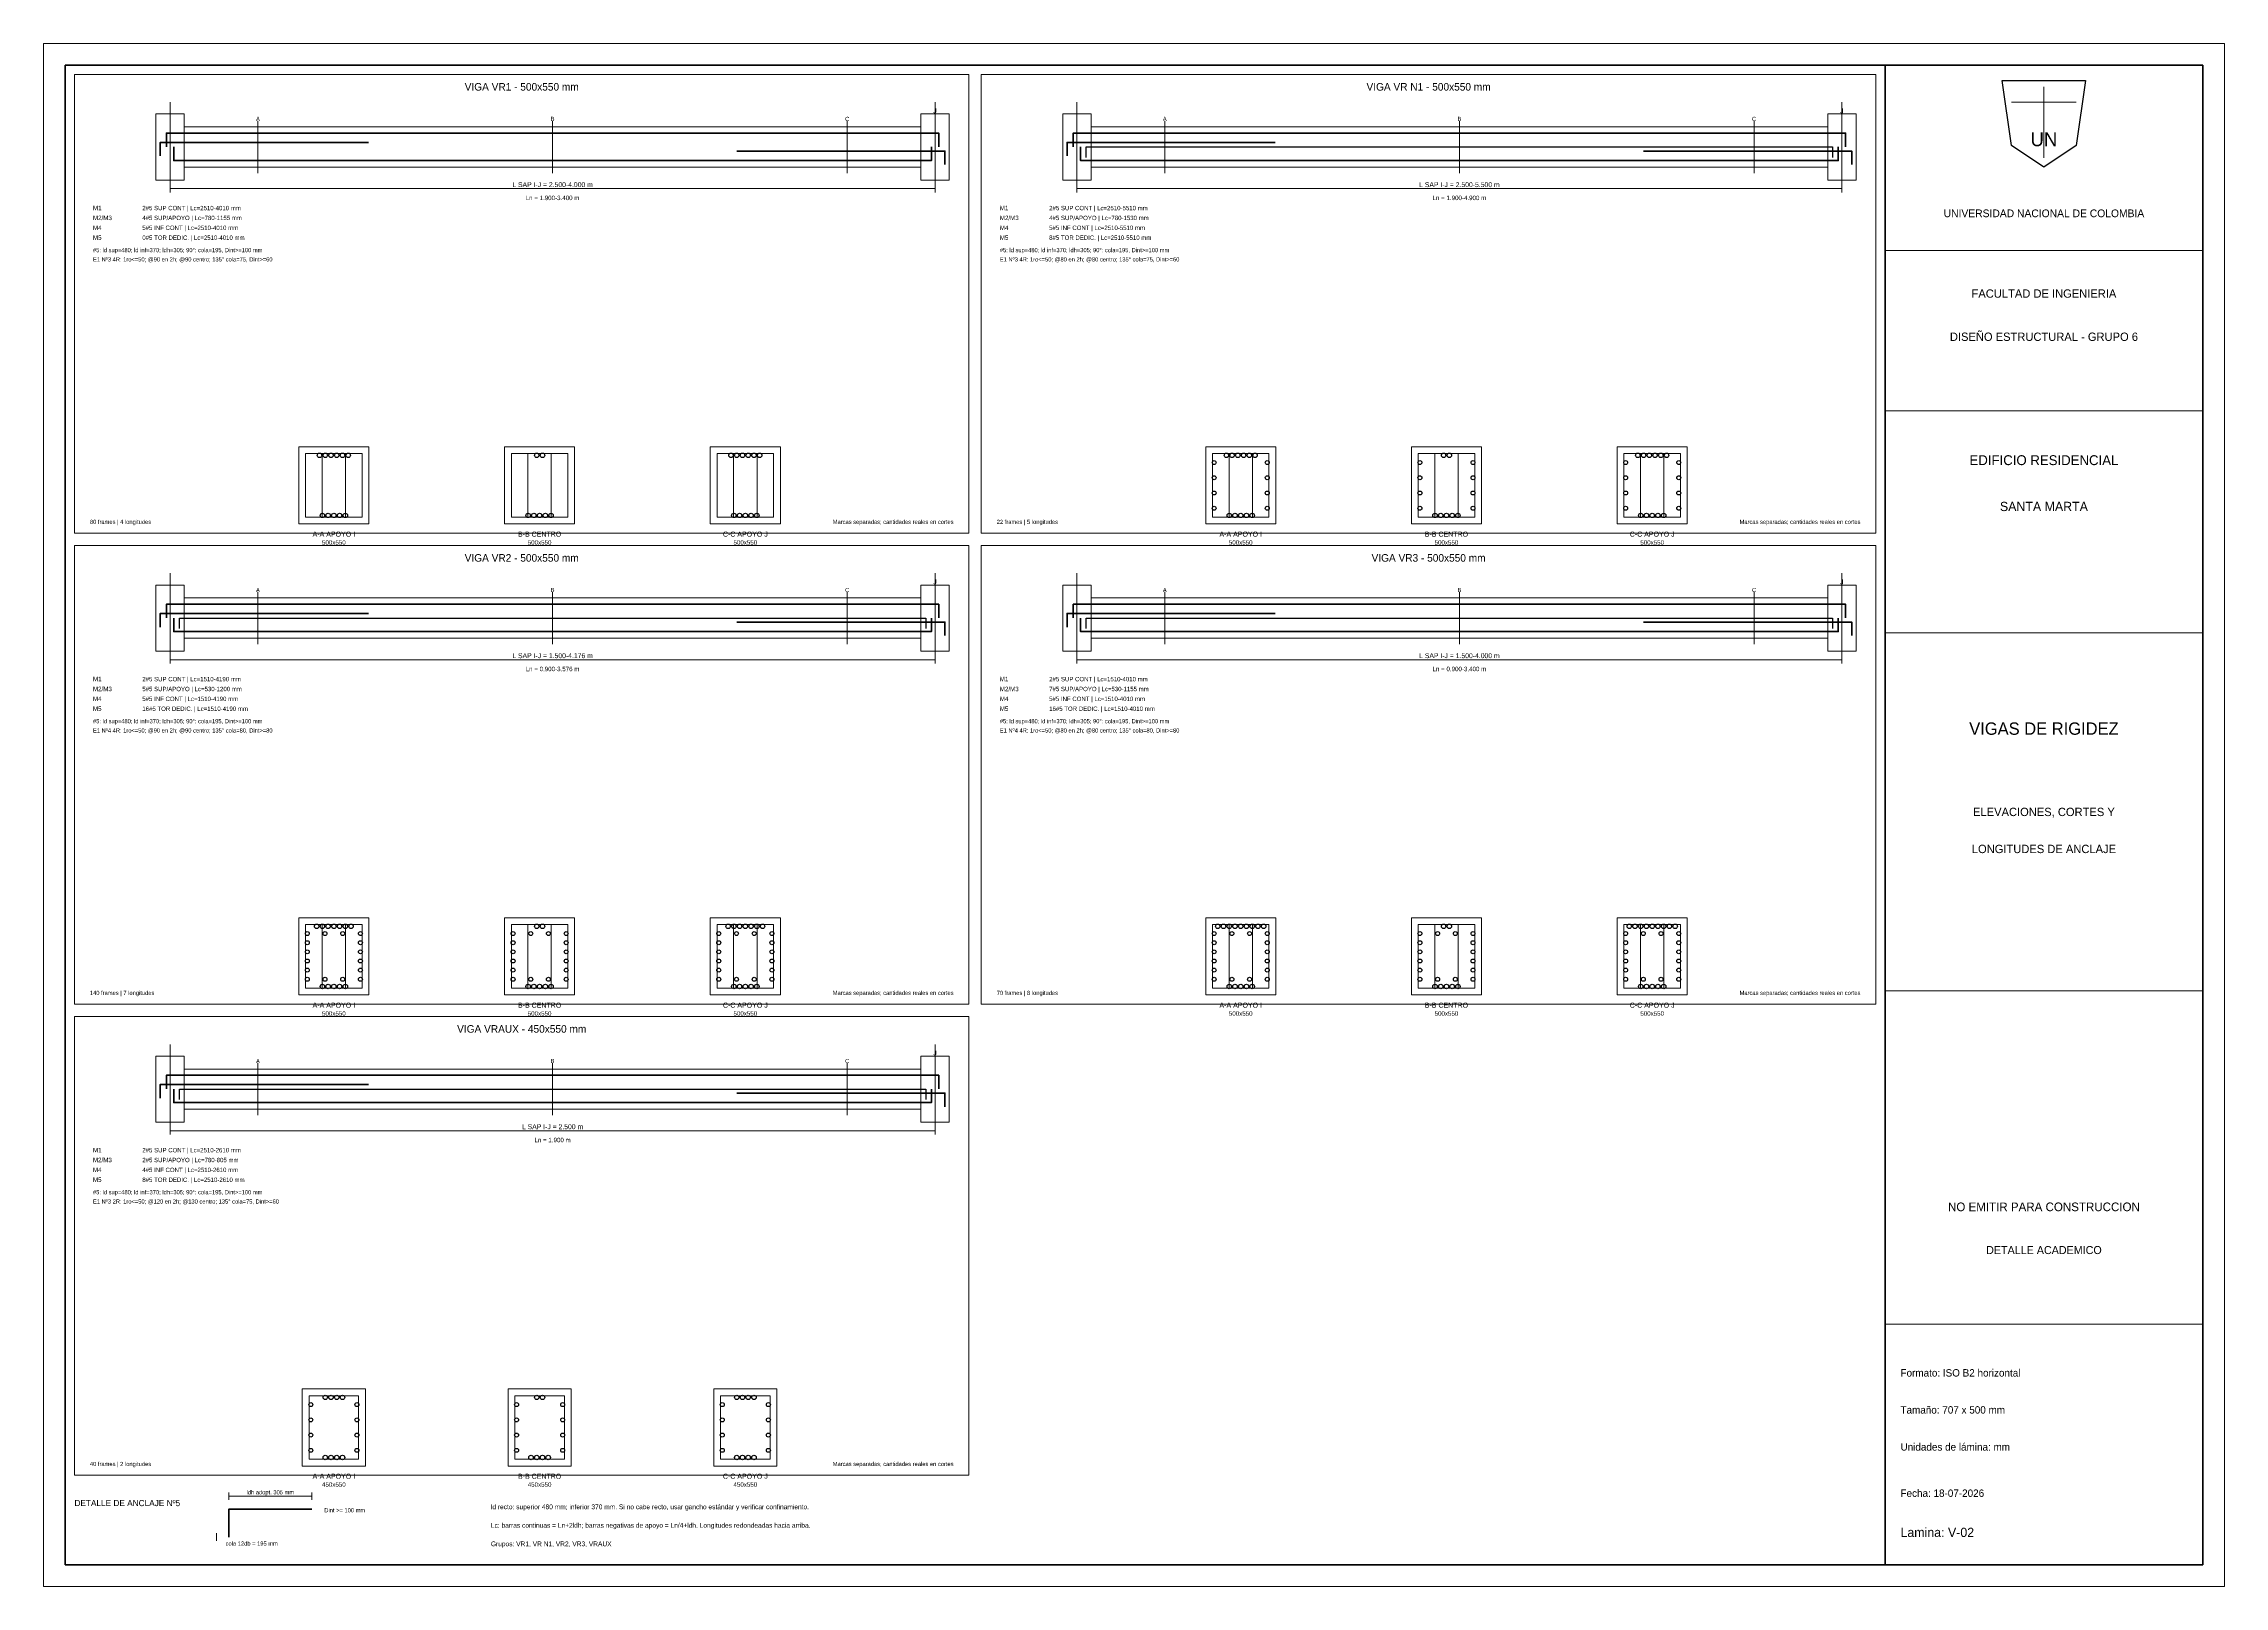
# Paper-space layout 'B2_HORIZONTAL' of a CAD drawing. Header units: millimetres. Extents: x 0 to 707, y 0 to 500.
# The model-space entities are those that its viewports show. They can reach past a viewport. Long polylines and large blocks are cut down to what shows.
import ezdxf
from ezdxf.enums import TextEntityAlignment as Align

# ---------------------------------------------------------------- set-up
doc = ezdxf.new("R2010")
doc.units = ezdxf.units.MM
for name, color, linetype in [('ALERTA', 1, 'Continuous'), ('APOYOS', 4, 'Continuous'), ('CONTORNO', 7, 'Continuous'), ('CORTE', 7, 'Continuous'), ('COTAS', 3, 'Continuous'), ('EJES', 8, 'Continuous'), ('ESTRIBOS', 7, 'Continuous'), ('GUIA', 9, 'Continuous'), ('M1_SUP_CONT', 5, 'Continuous'), ('M2_SUP_IZQ', 2, 'Continuous'), ('M3_SUP_DER', 2, 'Continuous'), ('M4_INF_CONT', 1, 'Continuous'), ('M5_TORSION', 30, 'Continuous'), ('MARCO', 7, 'Continuous'), ('ROTULO', 7, 'Continuous'), ('TEXTO', 7, 'Continuous'), ('TITULO', 6, 'Continuous')]:
    doc.layers.add(name, color=color, linetype=linetype)

msp = doc.modelspace()

# ---------------------------------------------------------------- linework, layer by layer
at = {"layer": 'APOYOS', "color": 4, "lineweight": 18}
for points in [[(36.4, 455.8), (45.6, 455.8), (45.6, 477.2), (36.4, 477.2)], [(284.4, 455.8), (293.6, 455.8), (293.6, 477.2), (284.4, 477.2)], [(330.4, 455.8), (339.6, 455.8), (339.6, 477.2), (330.4, 477.2)], [(578.4, 455.8), (587.6, 455.8), (587.6, 477.2), (578.4, 477.2)], [(36.4, 303.13), (45.6, 303.13), (45.6, 324.53), (36.4, 324.53)], [(284.4, 303.13), (293.6, 303.13), (293.6, 324.53), (284.4, 324.53)], [(330.4, 303.13), (339.6, 303.13), (339.6, 324.53), (330.4, 324.53)], [(578.4, 303.13), (587.6, 303.13), (587.6, 324.53), (578.4, 324.53)], [(36.4, 150.47), (45.6, 150.47), (45.6, 171.87), (36.4, 171.87)], [(284.4, 150.47), (293.6, 150.47), (293.6, 171.87), (284.4, 171.87)]]:
    msp.add_lwpolyline(points, close=True, dxfattribs=at)
at = {"layer": 'CONTORNO', "color": 7, "lineweight": 18}
for points in [[(45.6, 460), (284.4, 460), (284.4, 473), (45.6, 473)], [(339.6, 460), (578.4, 460), (578.4, 473), (339.6, 473)], [(45.6, 307.33), (284.4, 307.33), (284.4, 320.33), (45.6, 320.33)], [(339.6, 307.33), (578.4, 307.33), (578.4, 320.33), (339.6, 320.33)], [(45.6, 154.67), (284.4, 154.67), (284.4, 167.67), (45.6, 167.67)]]:
    msp.add_lwpolyline(points, close=True, dxfattribs=at)
at = {"layer": 'CORTE', "color": 7, "lineweight": 9}
for p, q in [((69.48, 458), (69.48, 475)), ((165, 458), (165, 475)), ((260.52, 458), (260.52, 475)), ((363.48, 458), (363.48, 475)), ((459, 458), (459, 475)), ((554.52, 458), (554.52, 475)), ((69.48, 305.33), (69.48, 322.33)), ((165, 305.33), (165, 322.33)), ((260.52, 305.33), (260.52, 322.33)), ((363.48, 305.33), (363.48, 322.33)), ((459, 305.33), (459, 322.33)), ((554.52, 305.33), (554.52, 322.33)), ((69.48, 152.67), (69.48, 169.67)), ((165, 152.67), (165, 169.67)), ((260.52, 152.67), (260.52, 169.67))]:
    msp.add_line(p, q, dxfattribs=at)
at = {"layer": 'CORTE', "color": 7, "lineweight": 20}
for points in [[(82.74, 344.33), (105.46, 344.33), (105.46, 369.33), (82.74, 369.33)], [(149.44, 344.33), (172.16, 344.33), (172.16, 369.33), (149.44, 369.33)], [(216.14, 344.33), (238.86, 344.33), (238.86, 369.33), (216.14, 369.33)], [(376.74, 344.33), (399.46, 344.33), (399.46, 369.33), (376.74, 369.33)], [(443.44, 344.33), (466.16, 344.33), (466.16, 369.33), (443.44, 369.33)], [(510.14, 344.33), (532.86, 344.33), (532.86, 369.33), (510.14, 369.33)], [(82.74, 191.67), (105.46, 191.67), (105.46, 216.67), (82.74, 216.67)], [(149.44, 191.67), (172.16, 191.67), (172.16, 216.67), (149.44, 216.67)], [(216.14, 191.67), (238.86, 191.67), (238.86, 216.67), (216.14, 216.67)], [(376.74, 191.67), (399.46, 191.67), (399.46, 216.67), (376.74, 216.67)], [(443.44, 191.67), (466.16, 191.67), (466.16, 216.67), (443.44, 216.67)], [(510.14, 191.67), (532.86, 191.67), (532.86, 216.67), (510.14, 216.67)], [(83.87, 39), (104.33, 39), (104.33, 64), (83.87, 64)], [(150.57, 39), (171.03, 39), (171.03, 64), (150.57, 64)], [(217.27, 39), (237.73, 39), (237.73, 64), (217.27, 64)]]:
    msp.add_lwpolyline(points, close=True, dxfattribs=at)
at = {"layer": 'COTAS', "color": 3, "lineweight": 15}
for p, q in [((41, 451.8), (41, 454.2)), ((41, 453), (289, 453)), ((289, 451.8), (289, 454.2)), ((335, 451.8), (335, 454.2)), ((335, 453), (583, 453)), ((583, 451.8), (583, 454.2)), ((41, 299.13), (41, 301.53)), ((41, 300.33), (289, 300.33)), ((289, 299.13), (289, 301.53)), ((335, 299.13), (335, 301.53)), ((335, 300.33), (583, 300.33)), ((583, 299.13), (583, 301.53)), ((41, 146.47), (41, 148.87)), ((289, 146.47), (289, 148.87)), ((41, 147.67), (289, 147.67))]:
    msp.add_line(p, q, dxfattribs=at)
at = {"layer": 'COTAS', "color": 5, "lineweight": 15}
for p, q in [((60, 28), (60, 30.4)), ((60, 29.2), (87, 29.2)), ((87, 28), (87, 30.4)), ((56, 14.8), (56, 17.2)), ((56, 14.8), (56, 17.2)), ((56, 16), (56, 16))]:
    msp.add_line(p, q, dxfattribs=at)
at = {"layer": 'EJES', "color": 8, "lineweight": 9}
for p, q in [((41, 454), (41, 481)), ((289, 454), (289, 481)), ((335, 454), (335, 481)), ((583, 454), (583, 481)), ((41, 301.33), (41, 328.33)), ((289, 301.33), (289, 328.33)), ((335, 301.33), (335, 328.33)), ((583, 301.33), (583, 328.33)), ((41, 148.67), (41, 175.67)), ((289, 148.67), (289, 175.67))]:
    msp.add_line(p, q, dxfattribs=at)
at = {"layer": 'ESTRIBOS', "color": 7, "lineweight": 15}
for p, q in [((90.31, 346.53), (90.31, 367.13)), ((97.89, 346.53), (97.89, 367.13)), ((157.01, 346.53), (157.01, 367.13)), ((164.59, 346.53), (164.59, 367.13)), ((223.71, 346.53), (223.71, 367.13)), ((231.29, 346.53), (231.29, 367.13)), ((384.31, 346.53), (384.31, 367.13)), ((391.89, 346.53), (391.89, 367.13)), ((451.01, 346.53), (451.01, 367.13)), ((458.59, 346.53), (458.59, 367.13)), ((517.71, 346.53), (517.71, 367.13)), ((525.29, 346.53), (525.29, 367.13)), ((90.31, 193.87), (90.31, 214.47)), ((97.89, 193.87), (97.89, 214.47)), ((157.01, 193.87), (157.01, 214.47)), ((164.59, 193.87), (164.59, 214.47)), ((223.71, 193.87), (223.71, 214.47)), ((231.29, 193.87), (231.29, 214.47)), ((384.31, 193.87), (384.31, 214.47)), ((391.89, 193.87), (391.89, 214.47)), ((451.01, 193.87), (451.01, 214.47)), ((458.59, 193.87), (458.59, 214.47)), ((517.71, 193.87), (517.71, 214.47)), ((525.29, 193.87), (525.29, 214.47))]:
    msp.add_line(p, q, dxfattribs=at)
at = {"layer": 'ESTRIBOS', "color": 7, "lineweight": 18}
for points in [[(84.94, 346.53), (103.26, 346.53), (103.26, 367.13), (84.94, 367.13)], [(151.64, 346.53), (169.96, 346.53), (169.96, 367.13), (151.64, 367.13)], [(218.34, 346.53), (236.66, 346.53), (236.66, 367.13), (218.34, 367.13)], [(378.94, 346.53), (397.26, 346.53), (397.26, 367.13), (378.94, 367.13)], [(445.64, 346.53), (463.96, 346.53), (463.96, 367.13), (445.64, 367.13)], [(512.34, 346.53), (530.66, 346.53), (530.66, 367.13), (512.34, 367.13)], [(84.94, 193.87), (103.26, 193.87), (103.26, 214.47), (84.94, 214.47)], [(151.64, 193.87), (169.96, 193.87), (169.96, 214.47), (151.64, 214.47)], [(218.34, 193.87), (236.66, 193.87), (236.66, 214.47), (218.34, 214.47)], [(378.94, 193.87), (397.26, 193.87), (397.26, 214.47), (378.94, 214.47)], [(445.64, 193.87), (463.96, 193.87), (463.96, 214.47), (445.64, 214.47)], [(512.34, 193.87), (530.66, 193.87), (530.66, 214.47), (512.34, 214.47)], [(86.07, 41.2), (102.13, 41.2), (102.13, 61.8), (86.07, 61.8)], [(152.77, 41.2), (168.83, 41.2), (168.83, 61.8), (152.77, 61.8)], [(219.47, 41.2), (235.53, 41.2), (235.53, 61.8), (219.47, 61.8)]]:
    msp.add_lwpolyline(points, close=True, dxfattribs=at)
at = {"layer": 'GUIA', "color": 9, "lineweight": 9}
for points in [[(10, 341.33), (300, 341.33), (300, 490), (10, 490)], [(304, 341.33), (594, 341.33), (594, 490), (304, 490)], [(10, 188.67), (300, 188.67), (300, 337.33), (10, 337.33)], [(304, 188.67), (594, 188.67), (594, 337.33), (304, 337.33)], [(10, 36), (300, 36), (300, 184.67), (10, 184.67)]]:
    msp.add_lwpolyline(points, close=True, dxfattribs=at)
at = {"layer": 'M1_SUP_CONT', "color": 5, "lineweight": 35}
for points in [[(39.8, 466.6), (39.8, 471), (290.2, 471), (290.2, 466.6)], [(333.8, 466.6), (333.8, 471), (584.2, 471), (584.2, 466.6)], [(39.8, 313.93), (39.8, 318.33), (290.2, 318.33), (290.2, 313.93)], [(333.8, 313.93), (333.8, 318.33), (584.2, 318.33), (584.2, 313.93)], [(39.8, 161.27), (39.8, 165.67), (290.2, 165.67), (290.2, 161.27)], [(60, 16), (60, 25), (87, 25)]]:
    msp.add_lwpolyline(points, dxfattribs=at)
at = {"layer": 'M1_SUP_CONT', "color": 5}
for centre in [(89.45, 366.58), (91.31, 366.58), (93.17, 366.58), (95.03, 366.58), (96.89, 366.58), (98.75, 366.58), (159.87, 366.58), (161.73, 366.58), (222.85, 366.58), (224.71, 366.58), (226.57, 366.58), (228.43, 366.58), (230.29, 366.58), (232.15, 366.58), (383.45, 366.58), (385.31, 366.58), (387.17, 366.58), (389.03, 366.58), (390.89, 366.58), (392.75, 366.58), (453.87, 366.58), (455.73, 366.58), (516.85, 366.58), (518.71, 366.58), (520.57, 366.58), (522.43, 366.58), (524.29, 366.58), (526.15, 366.58), (88.52, 213.91), (90.38, 213.91), (92.24, 213.91), (94.1, 213.91), (95.96, 213.91), (97.82, 213.91), (99.68, 213.91), (159.87, 213.91), (161.73, 213.91), (221.92, 213.91), (223.78, 213.91), (225.64, 213.91), (227.5, 213.91), (229.36, 213.91), (231.22, 213.91), (233.08, 213.91), (380.66, 213.91), (382.52, 213.91), (384.38, 213.91), (386.24, 213.91), (388.1, 213.91), (389.96, 213.91), (391.82, 213.91), (393.68, 213.91), (395.54, 213.91), (453.87, 213.91), (455.73, 213.91), (514.06, 213.91), (515.92, 213.91), (517.78, 213.91), (519.64, 213.91), (521.5, 213.91), (523.36, 213.91), (525.22, 213.91), (527.08, 213.91), (528.94, 213.91), (91.31, 61.24), (93.17, 61.24), (95.03, 61.24), (96.89, 61.24), (159.87, 61.24), (161.73, 61.24), (224.71, 61.24), (226.57, 61.24), (228.43, 61.24), (230.29, 61.24)]:
    msp.add_circle(centre, 0.72, dxfattribs=at)
at = {"layer": 'M2_SUP_IZQ', "color": 2, "lineweight": 35}
for points in [[(37.8, 463.6), (37.8, 468), (105.3, 468)], [(331.8, 463.6), (331.8, 468), (399.3, 468)], [(37.8, 310.93), (37.8, 315.33), (105.3, 315.33)], [(331.8, 310.93), (331.8, 315.33), (399.3, 315.33)], [(37.8, 158.27), (37.8, 162.67), (105.3, 162.67)]]:
    msp.add_lwpolyline(points, dxfattribs=at)
at = {"layer": 'M3_SUP_DER', "color": 2, "lineweight": 35}
for points in [[(224.7, 465.2), (292.2, 465.2), (292.2, 460.8)], [(518.7, 465.2), (586.2, 465.2), (586.2, 460.8)], [(224.7, 312.53), (292.2, 312.53), (292.2, 308.13)], [(518.7, 312.53), (586.2, 312.53), (586.2, 308.13)], [(224.7, 159.87), (292.2, 159.87), (292.2, 155.47)]]:
    msp.add_lwpolyline(points, dxfattribs=at)
at = {"layer": 'M4_INF_CONT', "color": 1, "lineweight": 35}
for points in [[(42.2, 466.5), (42.2, 462.1), (287.8, 462.1), (287.8, 466.5)], [(336.2, 466.5), (336.2, 462.1), (581.8, 462.1), (581.8, 466.5)], [(42.2, 313.83), (42.2, 309.43), (287.8, 309.43), (287.8, 313.83)], [(336.2, 313.83), (336.2, 309.43), (581.8, 309.43), (581.8, 313.83)], [(42.2, 161.17), (42.2, 156.77), (287.8, 156.77), (287.8, 161.17)]]:
    msp.add_lwpolyline(points, dxfattribs=at)
at = {"layer": 'M4_INF_CONT', "color": 1}
for centre in [(90.38, 347.09), (92.24, 347.09), (94.1, 347.09), (95.96, 347.09), (97.82, 347.09), (157.08, 347.09), (158.94, 347.09), (160.8, 347.09), (162.66, 347.09), (164.52, 347.09), (223.78, 347.09), (225.64, 347.09), (227.5, 347.09), (229.36, 347.09), (231.22, 347.09), (384.38, 347.09), (386.24, 347.09), (388.1, 347.09), (389.96, 347.09), (391.82, 347.09), (451.08, 347.09), (452.94, 347.09), (454.8, 347.09), (456.66, 347.09), (458.52, 347.09), (517.78, 347.09), (519.64, 347.09), (521.5, 347.09), (523.36, 347.09), (525.22, 347.09), (90.38, 194.42), (92.24, 194.42), (94.1, 194.42), (95.96, 194.42), (97.82, 194.42), (157.08, 194.42), (158.94, 194.42), (160.8, 194.42), (162.66, 194.42), (164.52, 194.42), (223.78, 194.42), (225.64, 194.42), (227.5, 194.42), (229.36, 194.42), (231.22, 194.42), (384.38, 194.42), (386.24, 194.42), (388.1, 194.42), (389.96, 194.42), (391.82, 194.42), (451.08, 194.42), (452.94, 194.42), (454.8, 194.42), (456.66, 194.42), (458.52, 194.42), (517.78, 194.42), (519.64, 194.42), (521.5, 194.42), (523.36, 194.42), (525.22, 194.42), (91.31, 41.76), (93.17, 41.76), (95.03, 41.76), (96.89, 41.76), (158.01, 41.76), (159.87, 41.76), (161.73, 41.76), (163.59, 41.76), (224.71, 41.76), (226.57, 41.76), (228.43, 41.76), (230.29, 41.76)]:
    msp.add_circle(centre, 0.72, dxfattribs=at)
at = {"layer": 'M5_TORSION', "color": 30, "lineweight": 30}
for points in [[(338, 463.1), (338, 466.5), (580, 466.5), (580, 463.1)], [(44, 310.43), (44, 313.83), (286, 313.83), (286, 310.43)], [(338, 310.43), (338, 313.83), (580, 313.83), (580, 310.43)], [(44, 157.77), (44, 161.17), (286, 161.17), (286, 157.77)]]:
    msp.add_lwpolyline(points, dxfattribs=at)
at = {"layer": 'M5_TORSION', "color": 30}
for centre in [(379.49, 364.24), (396.71, 364.24), (446.19, 364.24), (463.41, 364.24), (512.89, 364.24), (530.11, 364.24), (379.49, 359.3), (379.49, 354.36), (396.71, 359.3), (396.71, 354.36), (446.19, 359.3), (446.19, 354.36), (463.41, 359.3), (463.41, 354.36), (512.89, 359.3), (512.89, 354.36), (530.11, 359.3), (530.11, 354.36), (379.49, 349.42), (396.71, 349.42), (446.19, 349.42), (463.41, 349.42), (512.89, 349.42), (530.11, 349.42), (85.49, 211.58), (91.23, 211.58), (96.97, 211.58), (102.71, 211.58), (152.19, 211.58), (157.93, 211.58), (163.67, 211.58), (169.41, 211.58), (218.89, 211.58), (224.63, 211.58), (230.37, 211.58), (236.11, 211.58), (379.49, 211.58), (385.23, 211.58), (390.97, 211.58), (396.71, 211.58), (446.19, 211.58), (451.93, 211.58), (457.67, 211.58), (463.41, 211.58), (512.89, 211.58), (518.63, 211.58), (524.37, 211.58), (530.11, 211.58), (85.49, 208.61), (85.49, 205.65), (102.71, 208.61), (102.71, 205.65), (152.19, 208.61), (152.19, 205.65), (169.41, 208.61), (169.41, 205.65), (218.89, 208.61), (218.89, 205.65), (236.11, 208.61), (236.11, 205.65), (379.49, 208.61), (379.49, 205.65), (396.71, 208.61), (396.71, 205.65), (446.19, 208.61), (446.19, 205.65), (463.41, 208.61), (463.41, 205.65), (512.89, 208.61), (512.89, 205.65), (530.11, 208.61), (530.11, 205.65), (85.49, 202.68), (85.49, 199.72), (102.71, 202.68), (102.71, 199.72), (152.19, 202.68), (152.19, 199.72), (169.41, 202.68), (169.41, 199.72), (218.89, 202.68), (218.89, 199.72), (236.11, 202.68), (236.11, 199.72), (379.49, 202.68), (379.49, 199.72), (396.71, 202.68), (396.71, 199.72), (446.19, 202.68), (446.19, 199.72), (463.41, 202.68), (463.41, 199.72), (512.89, 202.68), (512.89, 199.72), (530.11, 202.68), (530.11, 199.72), (85.49, 196.76), (91.23, 196.76), (96.97, 196.76), (102.71, 196.76), (152.19, 196.76), (157.93, 196.76), (163.67, 196.76), (169.41, 196.76), (218.89, 196.76), (224.63, 196.76), (230.37, 196.76), (236.11, 196.76), (379.49, 196.76), (385.23, 196.76), (390.97, 196.76), (396.71, 196.76), (446.19, 196.76), (451.93, 196.76), (457.67, 196.76), (463.41, 196.76), (512.89, 196.76), (518.63, 196.76), (524.37, 196.76), (530.11, 196.76), (86.63, 58.91), (101.57, 58.91), (153.33, 58.91), (168.27, 58.91), (220.03, 58.91), (234.97, 58.91), (86.63, 53.97), (86.63, 49.03), (101.57, 53.97), (101.57, 49.03), (153.33, 53.97), (153.33, 49.03), (168.27, 53.97), (168.27, 49.03), (220.03, 53.97), (220.03, 49.03), (234.97, 53.97), (234.97, 49.03), (86.63, 44.09), (101.57, 44.09), (153.33, 44.09), (168.27, 44.09), (220.03, 44.09), (234.97, 44.09)]:
    msp.add_circle(centre, 0.64, dxfattribs=at)
at = {"layer": 'MARCO', "color": 7, "lineweight": 35}
msp.add_line((597, 7), (597, 493), dxfattribs=at)
for points in [[(7, 7), (700, 7), (700, 493), (7, 493)], [(597, 7), (700, 7), (700, 493), (597, 493)]]:
    msp.add_lwpolyline(points, close=True, dxfattribs=at)
at = {"layer": 'ROTULO', "color": 7, "lineweight": 18}
for p, q in [((638, 481), (659, 481)), ((648.5, 486), (648.5, 463)), ((597, 433), (700, 433)), ((597, 381), (700, 381)), ((597, 309), (700, 309)), ((597, 193), (700, 193)), ((597, 85), (700, 85))]:
    msp.add_line(p, q, dxfattribs=at)
at = {"layer": 'ROTULO', "color": 7, "lineweight": 25}
msp.add_lwpolyline([(635, 488), (662, 488), (659, 467), (648.5, 460), (638, 467)], close=True, dxfattribs=at)

# ---------------------------------------------------------------- texts
at = {"layer": 'ALERTA', "color": 1}
for s, height, p in [('NO EMITIR PARA CONSTRUCCION', 2.8, (648.5, 123)), ('DETALLE ACADEMICO', 2.6, (648.5, 109))]:
    msp.add_text(s, height=height, dxfattribs=at).set_placement(p, align=Align.MIDDLE_CENTER)
at = {"layer": 'CORTE', "color": 7}
for s, p in [('A', (69.48, 475.6)), ('B', (165, 475.6)), ('C', (260.52, 475.6)), ('A', (363.48, 475.6)), ('B', (459, 475.6)), ('C', (554.52, 475.6)), ('A', (69.48, 322.93)), ('B', (165, 322.93)), ('C', (260.52, 322.93)), ('A', (363.48, 322.93)), ('B', (459, 322.93)), ('C', (554.52, 322.93)), ('A', (69.48, 170.27)), ('B', (165, 170.27)), ('C', (260.52, 170.27))]:
    msp.add_text(s, height=1.35, dxfattribs=at).set_placement(p, align=Align.MIDDLE_CENTER)
at = {"layer": 'COTAS', "color": 3}
for s, p in [('L SAP I-J = 2.500-4.000 m', (165, 454.3)), ('L SAP I-J = 2.500-5.500 m', (459, 454.3)), ('L SAP I-J = 1.500-4.176 m', (165, 301.63)), ('L SAP I-J = 1.500-4.000 m', (459, 301.63)), ('L SAP I-J = 2.500 m', (165, 148.97))]:
    msp.add_text(s, height=1.6, dxfattribs=at).set_placement(p, align=Align.MIDDLE_CENTER)
at = {"layer": 'COTAS', "color": 5}
msp.add_text('ldh adopt. 305 mm', height=1.35, dxfattribs=at).set_placement((73.5, 30.5), align=Align.MIDDLE_CENTER)
at = {"layer": 'EJES', "color": 8}
for s, p in [('I', (41, 478.2)), ('J', (289, 478.2)), ('I', (335, 478.2)), ('J', (583, 478.2)), ('I', (41, 325.53)), ('J', (289, 325.53)), ('I', (335, 325.53)), ('J', (583, 325.53)), ('I', (41, 172.87)), ('J', (289, 172.87))]:
    msp.add_text(s, height=1.6, dxfattribs=at).set_placement(p, align=Align.MIDDLE_CENTER)
at = {"layer": 'ROTULO', "color": 7}
for s, height, p in [('UN', 4.5, (648.5, 469)), ('UNIVERSIDAD NACIONAL DE COLOMBIA', 2.5, (648.5, 445)), ('FACULTAD DE INGENIERIA', 2.7, (648.5, 419)), ('DISEÑO ESTRUCTURAL - GRUPO 6', 2.7, (648.5, 405)), ('EDIFICIO RESIDENCIAL', 3.2, (648.5, 365)), ('SANTA MARTA', 3, (648.5, 350)), ('VIGAS DE RIGIDEZ', 4, (648.5, 278)), ('ELEVACIONES, CORTES Y', 2.7, (648.5, 251)), ('LONGITUDES DE ANCLAJE', 2.7, (648.5, 239))]:
    msp.add_text(s, height=height, dxfattribs=at).set_placement(p, align=Align.MIDDLE_CENTER)
for s, height, p in [('Formato: ISO B2 horizontal', 2.4, (602, 68)), ('Tamaño: 707 x 500 mm', 2.4, (602, 56)), ('Unidades de lámina: mm', 2.4, (602, 44)), ('Fecha: 18-07-2026', 2.4, (602, 29)), ('Lamina: V-02', 3, (602, 16))]:
    msp.add_text(s, height=height, dxfattribs=at).set_placement(p)
at = {"layer": 'TEXTO', "color": 5}
for s, height, p in [('M1', 1.45, (16, 446)), ('2#5 SUP CONT | Lc=2510-4010 mm', 1.42, (32, 446)), ('M1', 1.45, (310, 446)), ('2#5 SUP CONT | Lc=2510-5510 mm', 1.42, (326, 446)), ('M1', 1.45, (16, 293.33)), ('2#5 SUP CONT | Lc=1510-4190 mm', 1.42, (32, 293.33)), ('M1', 1.45, (310, 293.33)), ('2#5 SUP CONT | Lc=1510-4010 mm', 1.42, (326, 293.33)), ('M1', 1.45, (16, 140.67)), ('2#5 SUP CONT | Lc=2510-2610 mm', 1.42, (32, 140.67)), ('Dint >= 100 mm', 1.35, (91, 24)), ('cola 12db = 195 mm', 1.35, (59, 13.2))]:
    msp.add_text(s, height=height, dxfattribs=at).set_placement(p)
at = {"layer": 'TEXTO', "color": 7}
for s, height, p in [('Ln = 1.900-3.400 m', 1.45, (165, 450)), ('Ln = 1.900-4.900 m', 1.45, (459, 450)), ('A-A APOYO I', 1.65, (94.1, 341.03)), ('B-B CENTRO', 1.65, (160.8, 341.03)), ('C-C APOYO J', 1.65, (227.5, 341.03)), ('A-A APOYO I', 1.65, (388.1, 341.03)), ('B-B CENTRO', 1.65, (454.8, 341.03)), ('C-C APOYO J', 1.65, (521.5, 341.03)), ('500x550', 1.45, (94.1, 338.33)), ('500x550', 1.45, (160.8, 338.33)), ('500x550', 1.45, (227.5, 338.33)), ('500x550', 1.45, (388.1, 338.33)), ('500x550', 1.45, (454.8, 338.33)), ('500x550', 1.45, (521.5, 338.33)), ('Ln = 0.900-3.576 m', 1.45, (165, 297.33)), ('Ln = 0.900-3.400 m', 1.45, (459, 297.33)), ('A-A APOYO I', 1.65, (94.1, 188.37)), ('500x550', 1.45, (94.1, 185.67)), ('B-B CENTRO', 1.65, (160.8, 188.37)), ('500x550', 1.45, (160.8, 185.67)), ('C-C APOYO J', 1.65, (227.5, 188.37)), ('500x550', 1.45, (227.5, 185.67)), ('A-A APOYO I', 1.65, (388.1, 188.37)), ('500x550', 1.45, (388.1, 185.67)), ('B-B CENTRO', 1.65, (454.8, 188.37)), ('500x550', 1.45, (454.8, 185.67)), ('C-C APOYO J', 1.65, (521.5, 188.37)), ('500x550', 1.45, (521.5, 185.67)), ('Ln = 1.900 m', 1.45, (165, 144.67)), ('A-A APOYO I', 1.65, (94.1, 35.7)), ('B-B CENTRO', 1.65, (160.8, 35.7)), ('C-C APOYO J', 1.65, (227.5, 35.7)), ('450x550', 1.45, (94.1, 33)), ('450x550', 1.45, (160.8, 33)), ('450x550', 1.45, (227.5, 33))]:
    msp.add_text(s, height=height, dxfattribs=at).set_placement(p, align=Align.MIDDLE_CENTER)
at = {"layer": 'TEXTO', "color": 2}
for s, height, p in [('M2/M3', 1.45, (16, 442.8)), ('4#5 SUP/APOYO | Lc=780-1155 mm', 1.42, (32, 442.8)), ('M2/M3', 1.45, (310, 442.8)), ('4#5 SUP/APOYO | Lc=780-1530 mm', 1.42, (326, 442.8)), ('M2/M3', 1.45, (16, 290.13)), ('5#5 SUP/APOYO | Lc=530-1200 mm', 1.42, (32, 290.13)), ('M2/M3', 1.45, (310, 290.13)), ('7#5 SUP/APOYO | Lc=530-1155 mm', 1.42, (326, 290.13)), ('M2/M3', 1.45, (16, 137.47)), ('2#5 SUP/APOYO | Lc=780-805 mm', 1.42, (32, 137.47))]:
    msp.add_text(s, height=height, dxfattribs=at).set_placement(p)
at = {"layer": 'TEXTO', "color": 1}
for s, height, p in [('M4', 1.45, (16, 439.6)), ('5#5 INF CONT | Lc=2510-4010 mm', 1.42, (32, 439.6)), ('M4', 1.45, (310, 439.6)), ('5#5 INF CONT | Lc=2510-5510 mm', 1.42, (326, 439.6)), ('M4', 1.45, (16, 286.93)), ('5#5 INF CONT | Lc=1510-4190 mm', 1.42, (32, 286.93)), ('M4', 1.45, (310, 286.93)), ('5#5 INF CONT | Lc=1510-4010 mm', 1.42, (326, 286.93)), ('M4', 1.45, (16, 134.27)), ('4#5 INF CONT | Lc=2510-2610 mm', 1.42, (32, 134.27))]:
    msp.add_text(s, height=height, dxfattribs=at).set_placement(p)
at = {"layer": 'TEXTO', "color": 7}
for s, height, p in [('#5: ld sup=480; ld inf=370; ldh=305; 90°: cola=195, Dint>=100 mm', 1.35, (16, 432.4)), ('#5: ld sup=480; ld inf=370; ldh=305; 90°: cola=195, Dint>=100 mm', 1.35, (310, 432.4)), ('E1 Nº3 4R: 1ro<=50; @90 en 2h; @90 centro; 135° cola=75, Dint>=60', 1.35, (16, 429.4)), ('E1 Nº3 4R: 1ro<=50; @80 en 2h; @80 centro; 135° cola=75, Dint>=60', 1.35, (310, 429.4)), ('80 frames | 4 longitudes', 1.35, (15, 344.33)), ('22 frames | 5 longitudes', 1.35, (309, 344.33)), ('#5: ld sup=480; ld inf=370; ldh=305; 90°: cola=195, Dint>=100 mm', 1.35, (16, 279.73)), ('E1 Nº4 4R: 1ro<=50; @90 en 2h; @90 centro; 135° cola=80, Dint>=80', 1.35, (16, 276.73)), ('#5: ld sup=480; ld inf=370; ldh=305; 90°: cola=195, Dint>=100 mm', 1.35, (310, 279.73)), ('E1 Nº4 4R: 1ro<=50; @80 en 2h; @80 centro; 135° cola=80, Dint>=80', 1.35, (310, 276.73)), ('140 frames | 7 longitudes', 1.35, (15, 191.67)), ('70 frames | 8 longitudes', 1.35, (309, 191.67)), ('#5: ld sup=480; ld inf=370; ldh=305; 90°: cola=195, Dint>=100 mm', 1.35, (16, 127.07)), ('E1 Nº3 2R: 1ro<=50; @120 en 2h; @130 centro; 135° cola=75, Dint>=60', 1.35, (16, 124.07)), ('40 frames | 2 longitudes', 1.35, (15, 39)), ('ld recto: superior 480 mm; inferior 370 mm. Si no cabe recto, usar gancho estándar y verificar confinamiento.', 1.55, (145, 25)), ('Grupos: VR1, VR N1, VR2, VR3, VRAUX', 1.55, (145, 13)), ('Lc: barras continuas = Ln+2ldh; barras negativas de apoyo = Ln/4+ldh. Longitudes redondeadas hacia arriba.', 1.55, (145, 19))]:
    msp.add_text(s, height=height, dxfattribs=at).set_placement(p)
at = {"layer": 'TEXTO', "color": 30}
for s, height, p in [('M5', 1.45, (16, 436.4)), ('0#5 TOR DEDIC. | Lc=2510-4010 mm', 1.42, (32, 436.4)), ('M5', 1.45, (310, 436.4)), ('8#5 TOR DEDIC. | Lc=2510-5510 mm', 1.42, (326, 436.4)), ('M5', 1.45, (16, 283.73)), ('16#5 TOR DEDIC. | Lc=1510-4190 mm', 1.42, (32, 283.73)), ('M5', 1.45, (310, 283.73)), ('16#5 TOR DEDIC. | Lc=1510-4010 mm', 1.42, (326, 283.73)), ('M5', 1.45, (16, 131.07)), ('8#5 TOR DEDIC. | Lc=2510-2610 mm', 1.42, (32, 131.07))]:
    msp.add_text(s, height=height, dxfattribs=at).set_placement(p)
at = {"layer": 'TEXTO', "color": 3}
for p in [(295, 344.33), (589, 344.33), (295, 191.67), (589, 191.67), (295, 39)]:
    msp.add_text('Marcas separadas; cantidades reales en cortes', height=1.35, dxfattribs=at).set_placement(p, align=Align.RIGHT)
at = {"layer": 'TITULO', "color": 6}
for s, p in [('VIGA VR1 - 500x550 mm', (155, 486)), ('VIGA VR N1 - 500x550 mm', (449, 486)), ('VIGA VR2 - 500x550 mm', (155, 333.33)), ('VIGA VR3 - 500x550 mm', (449, 333.33)), ('VIGA VRAUX - 450x550 mm', (155, 180.67))]:
    msp.add_text(s, height=2.45, dxfattribs=at).set_placement(p, align=Align.MIDDLE_CENTER)
msp.add_text('DETALLE DE ANCLAJE Nº5', height=2, dxfattribs=at).set_placement((10, 26))

psp = doc.layouts.new('B2_HORIZONTAL')

# ---------------------------------------------------------------- viewports
at = {"layer": 'VIEWPORTS'}
psp.add_viewport(center=(353.5, 250), size=(707, 500), view_center_point=(353.5, 250), view_height=500, dxfattribs=at)

doc.saveas('drawing.dxf')
